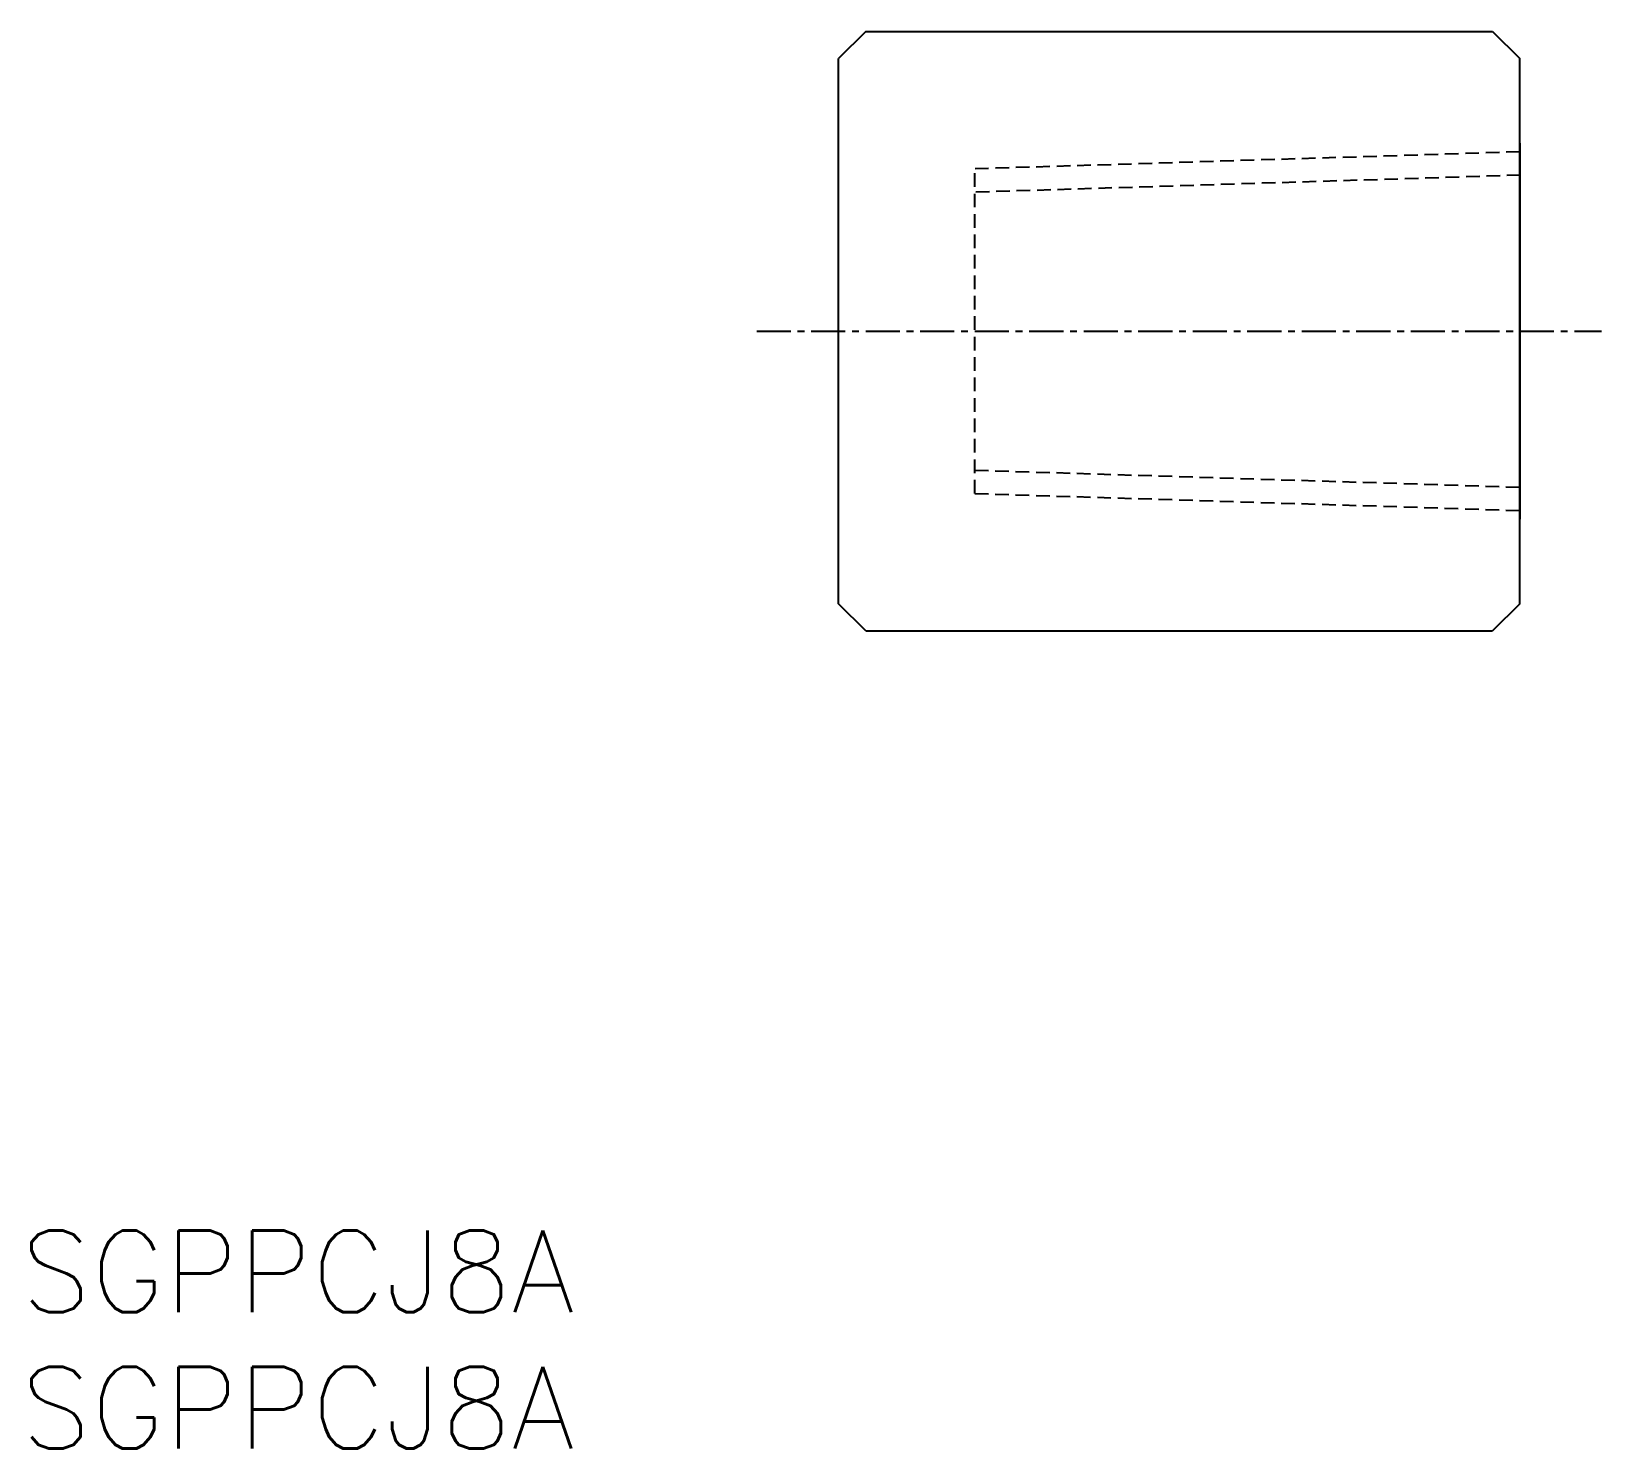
# Model space of a CAD drawing. Extents: x 0.4 to 58, y 0 to 52.
import ezdxf

# ---------------------------------------------------------------- set-up
doc = ezdxf.new("R2010")
doc.units = 0
doc.linetypes.add('CENTER', pattern=[2, 1.25, -0.25, 0.25, -0.25])
doc.linetypes.add('DASHED', pattern=[0.75, 0.5, -0.25])
doc.layers.get('0').update_dxf_attribs({"linetype": 'CONTINUOUS'})
doc.layers.add('CENTER', color=1, linetype='CENTER')
doc.styles.get("Standard").update_dxf_attribs({"font": 'txt.shx'})

# ---------------------------------------------------------------- blocks, each defined once
blk = doc.blocks.new('*U4')
at = {"color": 7, "linetype": 'CONTINUOUS'}
blk.add_text('SGPPCJ8A', height=3, dxfattribs=at).set_placement((0, 0))
blk = doc.blocks.new('*U5')
at = {"color": 7, "linetype": 'CONTINUOUS'}
blk.add_text('SGPPCJ8A', height=3, dxfattribs=at).set_placement((0, 5))

msp = doc.modelspace()

# ---------------------------------------------------------------- linework, layer by layer
at = {"color": 7, "linetype": 'CONTINUOUS'}
for p, q in [((31, 52), (30, 51)), ((31, 52), (54, 52)), ((54, 52), (55, 51)), ((30, 31), (30, 51)), ((55, 31), (55, 51)), ((55, 47.9), (55, 34.1)), ((55, 47.9), (55, 34.1)), ((31, 30), (30, 31)), ((55, 31), (54, 30)), ((31, 30), (54, 30))]:
    msp.add_line(p, q, dxfattribs=at)
at = {"color": 3, "linetype": 'DASHED'}
for p, q in [((55, 47.579), (35, 46.953)), ((35, 35.046), (35, 46.953)), ((55.027, 46.723), (35, 46.097)), ((35, 35.903), (55.027, 35.277)), ((35, 35.046), (55, 34.422))]:
    msp.add_line(p, q, dxfattribs=at)
at = {"layer": 'CENTER', "color": 1, "linetype": 'CENTER'}
msp.add_line((27, 41), (58, 41), dxfattribs=at)

# ---------------------------------------------------------------- block references
at = {"color": 7, "linetype": 'CONTINUOUS'}
for name in ['*U5', '*U4']:
    msp.add_blockref(name, (0, 0), dxfattribs=at)

doc.saveas('drawing.dxf')
